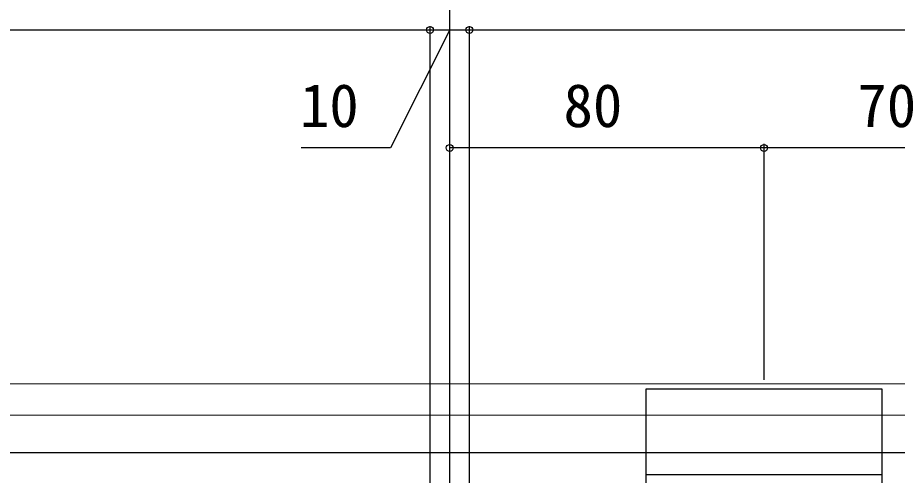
# Model space of a CAD drawing. Units: millimetres, scale not verified. Extents: x -875 to 875, y -1300 to 1294.
# Drawn here: x -56 to 167.9, y 959.5 to 1076 of the extents above; entities that cross this region are included whole.
import ezdxf
from ezdxf.enums import TextEntityAlignment as Align

# ---------------------------------------------------------------- set-up
doc = ezdxf.new("R2010")
doc.units = ezdxf.units.MM
doc.header["$LTSCALE"] = 8
doc.layers.add('0-4_YKK_12', color=2, linetype='Continuous', lineweight=18)
for name, color, linetype in [('0-5_YKK_13', 4, 'Continuous'), ('0-7_YKK_D', 6, 'Continuous'), ('0-9_YSS_K', 3, 'Continuous')]:
    doc.layers.add(name, color=color, linetype=linetype)
doc.styles.add('ＭＳ ゴシック', font='')
doc.styles.get('ＭＳ ゴシック').set_extended_font_data('MS Gothic')

msp = doc.modelspace()

# ---------------------------------------------------------------- linework, layer by layer
at = {"layer": '0-4_YKK_12'}
for p, q in [((-296, 982.853), (194.152, 982.853)), ((825.228, 974.853), (-285.5, 974.853))]:
    msp.add_line(p, q, dxfattribs=at)
at = {"layer": '0-5_YKK_13'}
msp.add_line((104, 959.753), (164, 959.753), dxfattribs=at)
msp.add_lwpolyline([(164, 981.553), (164, 784.153), (104, 784.153), (104, 981.553)], close=True, dxfattribs=at)
at = {"layer": '0-7_YKK_D'}
for p, q in [((54, 883.853), (54, 1103.853)), ((54, 883.853), (54, 1103.853)), ((-258, 1072.853), (49, 1072.853)), ((49, 945.553), (49, 1073.853)), ((49, 945.553), (49, 1073.853)), ((49, 1072.853), (59, 1072.853)), ((59, 945.553), (59, 1073.853)), ((59, 945.553), (59, 1073.853)), ((59, 1072.853), (399, 1072.853)), ((54, 884.853), (54, 1043.853)), ((134, 983.853), (134, 1043.853)), ((134, 983.853), (134, 1043.853)), ((134, 1042.853), (54, 1042.853)), ((204, 1042.853), (134, 1042.853))]:
    msp.add_line(p, q, dxfattribs=at)
msp.add_lwpolyline([(54, 1072.853), (38.931, 1042.853), (16.181, 1042.853)], dxfattribs=at)
for centre in [(49, 1072.853), (49, 1072.853), (59, 1072.853), (59, 1072.853), (54, 1042.853), (134, 1042.853), (134, 1042.853)]:
    msp.add_circle(centre, 0.875, dxfattribs=at)
at = {"layer": '0-9_YSS_K'}
msp.add_line((-278.5, 965.353), (825.228, 965.353), dxfattribs=at)

# ---------------------------------------------------------------- texts
at = {"layer": '0-7_YKK_D', "style": 'ＭＳ ゴシック'}
for s, p in [('10', (15.88, 1044.853)), ('80', (82.963, 1044.853)), ('70', (157.75, 1044.853))]:
    msp.add_text(s, height=11, dxfattribs=at).set_placement(p, align=Align.BOTTOM_LEFT)

doc.saveas('drawing.dxf')
